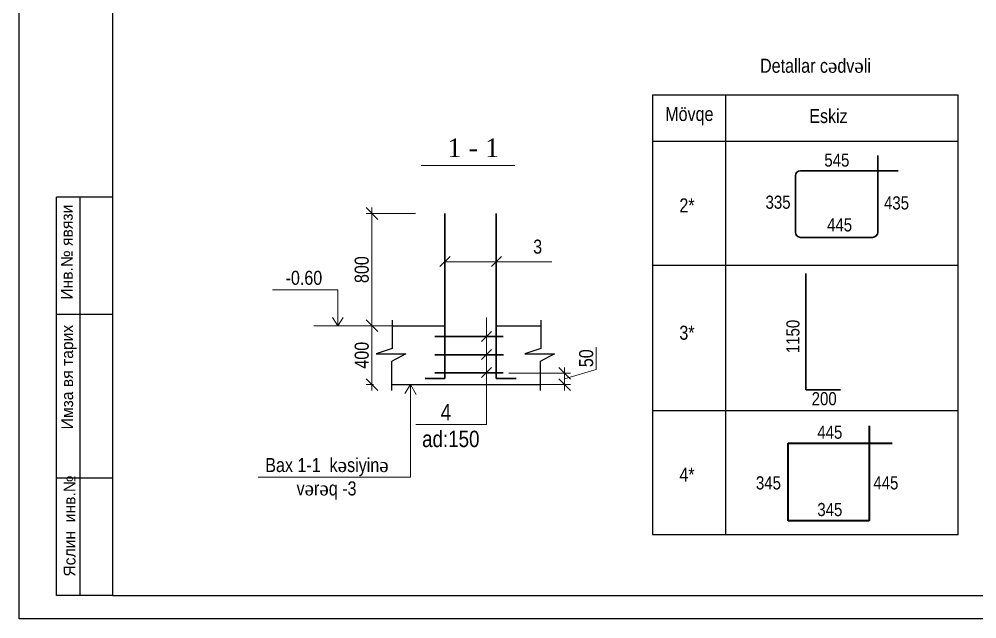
# Model space of a CAD drawing. Header units: millimetres. Extents: x 806395 to 1617731, y -246149 to 193681.
# Drawn here: x 1577450 to 1597919, y -90929 to -78108 of the extents above; entities that cross this region are included whole.
import ezdxf

# ---------------------------------------------------------------- set-up
doc = ezdxf.new("R2010")
doc.units = ezdxf.units.MM
doc.layers.add('арматура', color=142, linetype='Continuous', lineweight=40)
doc.layers.add('Х - диварлар.', color=31, linetype='Continuous', lineweight=25)
doc.styles.add('CP_ATTR', font='A3TI(LA).TTF')
doc.styles.add('style1', font='A3TI(LA).TTF', dxfattribs={"height": 400})
doc.styles.add('style6', font='ARIALN.TTF', dxfattribs={"height": 300})
doc.styles.add('Times New Roman', font='times.ttf')
doc.dimstyles.new('DIM_100', dxfattribs={"dimscale": 100, "dimtxt": 400, "dimasz": 2.5, "dimexe": 1.25, "dimexo": 0.625, "dimtad": 1, "dimdec": 0, "dimtxsty": 'style1', "dimblk": 'OBLIQUE', "dimcen": 2.5, "dimdle": 1.25, "dimclrd": 251, "dimclre": 251, "dimaunit": 1, "dimadec": 3, "dimazin": 0, "dimtfac": 1, "dimtdec": 0, "dimtmove": 1, "dimatfit": 3, "dimfxl": 1.25, "dimlwd": 13, "dimlwe": 5, "dimarcsym": 0})

# ---------------------------------------------------------------- blocks, each defined once
blk = doc.blocks.new('_Oblique')
at = {"color": 0, "linetype": 'ByBlock', "lineweight": -2}
blk.add_line((-0.5, -0.5), (0.5, 0.5), dxfattribs=at)
blk = doc.blocks.new('*D209')
at = {"color": 251, "linetype": 'ByBlock', "lineweight": 13, "ltscale": 15, "transparency": 16777216}
for p, q in [((1589785, -85596), (1589785, -85119)), ((1589107, -85552), (1589107, -86047)), ((1589107, -85799), (1589785, -85596))]:
    blk.add_line(p, q, dxfattribs=at)
at = {"color": 251, "lineweight": 5, "ltscale": 15, "transparency": 16777216}
for p, q in [((1587916, -85677), (1589232, -85677)), ((1587916, -85922), (1589232, -85922))]:
    blk.add_line(p, q, dxfattribs=at)
at = {"layer": 'Defpoints', "color": 0, "ltscale": 15, "transparency": 16777216}
for p in [(1587854, -85677), (1587854, -85922), (1589107, -85922)]:
    blk.add_point(p, dxfattribs=at)
at = {"color": 251, "lineweight": 13, "ltscale": 15, "transparency": 16777216, "xscale": 250, "yscale": 250, "zscale": 250}
for p, rotation in [((1589107, -85677), 90), ((1589107, -85922), 270)]:
    blk.add_blockref('_Oblique', p, dxfattribs=dict(at, rotation=rotation))
at = {"color": 0, "lineweight": 5, "ltscale": 15, "transparency": 16777216, "insert": (1589570, -85357), "char_height": 300, "attachment_point": 5, "rotation": 90, "style": 'style6'}
blk.add_mtext('50', dxfattribs=at)
blk = doc.blocks.new('*D226')
at = {"color": 251, "lineweight": 5, "transparency": 16777216}
for p, q in [((1585923, -82263), (1584864, -82263)), ((1585712, -84663), (1584864, -84663))]:
    blk.add_line(p, q, dxfattribs=at)
at = {"color": 251, "linetype": 'ByBlock', "lineweight": 13, "transparency": 16777216}
blk.add_line((1584989, -82138), (1584989, -84788), dxfattribs=at)
at = {"layer": 'Defpoints', "color": 0, "transparency": 16777216}
for p in [(1585986, -82263, -53), (1584989, -84663), (1585774, -84663, -53)]:
    blk.add_point(p, dxfattribs=at)
at = {"color": 251, "lineweight": 13, "transparency": 16777216, "xscale": 250, "yscale": 250, "zscale": 250}
for p, rotation in [((1584989, -82263), 90), ((1584989, -84663), 270)]:
    blk.add_blockref('_Oblique', p, dxfattribs=dict(at, rotation=rotation))
at = {"color": 0, "transparency": 16777216, "insert": (1584773, -83463), "char_height": 300, "attachment_point": 5, "rotation": 90, "style": 'style6'}
blk.add_mtext('800', dxfattribs=at)
blk = doc.blocks.new('*D227')
at = {"color": 251, "lineweight": 5, "transparency": 16777216}
for p, q in [((1585022, -84663), (1584864, -84663)), ((1585022, -85922), (1584864, -85922))]:
    blk.add_line(p, q, dxfattribs=at)
at = {"color": 251, "linetype": 'ByBlock', "lineweight": 13, "transparency": 16777216}
blk.add_line((1584989, -84538), (1584989, -86047), dxfattribs=at)
at = {"layer": 'Defpoints', "color": 0, "transparency": 16777216}
for p in [(1585084, -84663), (1584989, -85922), (1585084, -85922, -53)]:
    blk.add_point(p, dxfattribs=at)
at = {"color": 251, "lineweight": 13, "transparency": 16777216, "xscale": 250, "yscale": 250, "zscale": 250}
for p, rotation in [((1584989, -84663), 90), ((1584989, -85922), 270)]:
    blk.add_blockref('_Oblique', p, dxfattribs=dict(at, rotation=rotation))
at = {"color": 0, "transparency": 16777216, "insert": (1584773, -85293), "char_height": 300, "attachment_point": 5, "rotation": 90, "style": 'style6'}
blk.add_mtext('400', dxfattribs=at)
blk = doc.blocks.new('vververvg')
at = {"color": 1, "lineweight": 25}
blk.add_line((1575731, -50629), (1575731, -20955), dxfattribs=at)
at = {"color": 1, "lineweight": 25, "ltscale": 15}
blk.add_line((1577821, -50106), (1577821, -21476), dxfattribs=at)
at = {"lineweight": 25, "ltscale": 0.25}
for p, q in [((1576567, -50106), (1576567, -41225)), ((1577089, -50107), (1577089, -41225))]:
    blk.add_line(p, q, dxfattribs=at)
at = {"lineweight": 25}
for p, q in [((1577821, -41225), (1576567, -41225)), ((1577821, -43837), (1576567, -43837)), ((1577821, -47494), (1576567, -47494)), ((1577821, -50106), (1576567, -50106))]:
    blk.add_line(p, q, dxfattribs=at)
at = {"color": 0, "lineweight": 25, "ltscale": 15}
blk.add_line((1577821, -50106), (1617212, -50106), dxfattribs=at)
at = {"color": 0, "lineweight": 25}
blk.add_line((1617734, -50629), (1575731, -50629), dxfattribs=at)
at = {"lineweight": 25, "char_height": 261.21, "width": 6227.25, "attachment_point": 1, "rotation": 90, "style": 'CP_ATTR'}
for s, insert in [('\\pt3143;Инв.№ явязи', (1576664, -43510)), ('\\pt3143;Имза вя тарих', (1576673, -46404)), ('\\pt3143;Яслин  инв.№', (1576725, -49687))]:
    blk.add_mtext(s, dxfattribs=dict(at, insert=insert))

msp = doc.modelspace()

# ---------------------------------------------------------------- linework, layer by layer
at = {"color": 0, "ltscale": 3}
for p, q in [((1590989.623, -79724.61, -52.59), (1590989.623, -89124.065, -52.59)), ((1590989.623, -79724.61, -52.59), (1597516.29, -79724.61, -52.59)), ((1592552.956, -89124.065, -52.59), (1592552.956, -79724.61, -52.59)), ((1597516.29, -89124.065, -52.59), (1597516.29, -79724.61, -52.59)), ((1590989.623, -80717.943, -52.59), (1597516.29, -80717.943, -52.59)), ((1590989.623, -83367.943, -52.59), (1597516.29, -83367.943, -52.59)), ((1590989.623, -86474.065, -52.59), (1597516.29, -86474.065, -52.59)), ((1590989.623, -89124.065, -52.59), (1597516.29, -89124.065, -52.59))]:
    msp.add_line(p, q, dxfattribs=at)
at = {"color": 0, "lineweight": 30}
for p, q in [((1595801.549, -82663.083, -52.59), (1595801.549, -81026.438, -52.59)), ((1594040.072, -82663.083, -52.59), (1594040.072, -81460.21, -52.59)), ((1594150.072, -81350.21, -52.59), (1596238.239, -81350.21, -52.59)), ((1586549.152, -82263.402, -52.59), (1586549.152, -85788.443, -52.59)), ((1587647.589, -82263.402, -52.59), (1587647.589, -85788.443, -52.59)), ((1594150.072, -82773.083, -52.59), (1595691.549, -82773.083, -52.59)), ((1594264.474, -83546.539), (1594264.474, -86030.455)), ((1586331.798, -84895.089, -52.59), (1587797.742, -84895.089, -52.59)), ((1586332.893, -85281.724, -52.59), (1587798.837, -85281.724, -52.59)), ((1586331.798, -85668.493, -52.59), (1587797.742, -85668.493, -52.59)), ((1586126.455, -85788.443, -52.59), (1586549.152, -85788.443, -52.59)), ((1587647.589, -85788.443, -52.59), (1588070.286, -85788.443, -52.59)), ((1594264.474, -86030.455), (1595002.78, -86030.455))]:
    msp.add_line(p, q, dxfattribs=at)
at = {"color": 0, "lineweight": 13}
for p, q in [((1586661.773, -83182.676, -105.181), (1586444.556, -83398.476, -105.181)), ((1588834.473, -83294.563, -105.181), (1586549.152, -83294.563, -105.181)), ((1587760.211, -83182.676, -105.181), (1587542.993, -83398.476, -105.181)), ((1584260.809, -84663.402, -52.59), (1584260.809, -83895.72, -52.59)), ((1587435.895, -84489.113, -52.59), (1587435.895, -86774.767, -52.59)), ((1587548.517, -84783.201, -52.59), (1587331.299, -84999.002, -52.59)), ((1587548.517, -85169.837, -52.59), (1587331.299, -85385.637, -52.59)), ((1587548.517, -85556.606, -52.59), (1587331.299, -85772.407, -52.59)), ((1585926.547, -86774.767, -52.59), (1587435.895, -86774.767, -52.59))]:
    msp.add_line(p, q, dxfattribs=at)
at = {"color": 7, "lineweight": 13}
msp.add_line((1584260.809, -83895.72, -52.59), (1582864.985, -83895.72, -52.59), dxfattribs=at)
at = {"color": 0, "lineweight": 0}
msp.add_line((1585605.27, -84663.402, -52.59), (1583749.364, -84663.402, -52.59), dxfattribs=at)
at = {"ltscale": 3}
for p, q in [((1585421.877, -84543.248, -52.59), (1585421.877, -85149.109, -52.59)), ((1585421.877, -84663.402, -52.59), (1586549.152, -84663.402, -52.59)), ((1587647.589, -84663.402, -52.59), (1588599.713, -84663.402, -52.59)), ((1588599.713, -84543.248, -52.59), (1588599.713, -85149.109, -52.59)), ((1585421.877, -85149.109, -52.59), (1585078.363, -85260.746, -52.59)), ((1588599.713, -85149.109, -52.59), (1588256.199, -85260.746, -52.59)), ((1585078.363, -85260.746, -52.59), (1585717.3, -85260.746, -52.59)), ((1585717.3, -85260.746, -52.59), (1585405.748, -85424.336, -52.59)), ((1588256.199, -85260.746, -52.59), (1588895.136, -85260.746, -52.59)), ((1588895.136, -85260.746, -52.59), (1588583.584, -85424.336, -52.59)), ((1585405.748, -85424.336, -52.59), (1585405.748, -86047.043, -52.59)), ((1588583.584, -85424.336, -52.59), (1588583.584, -86047.043, -52.59)), ((1585405.748, -85921.637, -52.59), (1588583.584, -85921.637, -52.59))]:
    msp.add_line(p, q, dxfattribs=at)
at = {"color": 0, "lineweight": 13, "ltscale": 15}
for p, q in [((1585812.881, -85921.637, -52.59), (1585693.37, -86112.382, -52.59)), ((1585812.881, -85921.637, -52.59), (1585812.881, -87898.7, -52.59)), ((1585812.881, -85921.637, -52.59), (1585934.307, -86135.016, -52.59)), ((1582560.82, -87898.7, -52.59), (1585812.881, -87898.7, -52.59))]:
    msp.add_line(p, q, dxfattribs=at)
at = {"lineweight": 35}
for p, q in [((1595619.862, -86802.091, -52.59), (1595619.862, -88830.09, -52.59)), ((1593885.372, -87171.727, -52.59), (1596108.028, -87171.727, -52.59)), ((1593885.372, -88830.09, -52.59), (1593885.372, -87171.727, -52.59)), ((1595619.862, -88830.09, -52.59), (1593885.372, -88830.09, -52.59))]:
    msp.add_line(p, q, dxfattribs=at)
at = {"color": 7, "lineweight": 13, "ltscale": 15, "elevation": -52.59}
for points in [[(1584260.809, -84663.402), (1584149.927, -84483.927)], [(1584260.809, -84663.402), (1584371.69, -84483.927)]]:
    msp.add_lwpolyline(points, dxfattribs=at)
at = {"color": 0, "lineweight": 30}
for centre, start, end in [((1594150.072, -81460.21, -52.59), 90, 180), ((1594150.072, -82663.083, -52.59), 180, 270), ((1595691.549, -82663.083, -52.59), 270, 0)]:
    msp.add_arc(centre, 110, start, end, dxfattribs=at)
at = {"layer": 'арматура', "color": 7, "lineweight": 15}
msp.add_line((1586045.796, -81238.536, -105.181), (1588045.796, -81238.536, -105.181), dxfattribs=at)

# ---------------------------------------------------------------- block references
at = {"xscale": 0.9585492227979274, "yscale": 0.9585492227979274, "zscale": 0.9585492227979274}
msp.add_blockref('vververvg', (67033.924, -42398.685), dxfattribs=at)

# ---------------------------------------------------------------- texts
at = {"color": 0, "lineweight": 0, "insert": (1593285.73, -78953.643, -52.59), "char_height": 300, "width": 16391.5823, "attachment_point": 1, "style": 'style6'}
msp.add_mtext('{\\fArial Narrow|b0|i0|c238|p34;Detallar c\\fTimes New Roman|b0|i0|c238|p18;ə\\fArial Narrow|b0|i0|c238|p34;dv\\fTimes New Roman|b0|i0|c238|p18;ə\\fArial Narrow|b0|i0|c238|p34;li}', dxfattribs=at)
at = {"color": 0, "lineweight": 0, "attachment_point": 5, "style": 'style6'}
for s, insert, char_height in [('{\\fArial Narrow|b0|i0|c238|p34;Mövqe}', (1591774.191, -80180.271, -52.59), 300), ('{\\fArial Narrow|b0|i0|c238|p34;Eskiz}', (1594748.152, -80180.271, -52.59), 300), ('545', (1594926.862, -81122.213, -52.59), 280), ('          2{\\fArial Narrow|b0|i0|c238|p34;*} ', (1591245.911, -82089.636, -52.59), 300), ('335', (1593670.164, -82022.787, -52.59), 280), ('435', (1596202.262, -82038.118, -52.59), 280), ('445', (1594985.119, -82507.461, -52.59), 280), ('          3{\\fArial Narrow|b0|i0|c238|p34;*} ', (1591245.911, -84813.653, -52.59), 300), ('200', (1594655.95, -86224.314, -52.59), 280), ('ad:{\\fArial Narrow|b0|i0|c238|p34;15}0', (1586675.519, -87083.899, -52.59), 350), ('4{\\fArial Narrow|b0|i0|c238|p34;4}5', (1594776.488, -86939.388, -52.59), 280), ('          4{\\fArial Narrow|b0|i0|c238|p34;*} ', (1591245.911, -87845.757, -52.59), 300), ('3{\\fArial Narrow|b0|i0|c238|p34;4}5', (1593464.538, -88023.319, -105.181), 280), ('4{\\fArial Narrow|b0|i0|c238|p34;4}5', (1595974.508, -88023.319, -105.181), 280), ('3{\\fArial Narrow|b0|i0|c238|p34;4}5', (1594776.488, -88593.652, -105.181), 280)]:
    msp.add_mtext(s, dxfattribs=dict(at, insert=insert, char_height=char_height))
at = {"color": 0, "linetype": 'ByBlock', "lineweight": 0, "width": 1699.2, "attachment_point": 1, "style": 'style6'}
for s, insert, char_height in [('3', (1588435.535, -82821.401, -105.181), 300), ('4', (1586458.826, -86334.877, -52.59), 350)]:
    msp.add_mtext(s, dxfattribs=dict(at, insert=insert, char_height=char_height))
at = {"lineweight": 9, "insert": (1583144.189, -83487.964, -52.59), "char_height": 300, "width": 18487.82211, "attachment_point": 1, "style": 'style6'}
msp.add_mtext('-{\\fArial Narrow|b0|i0|c238|p34;0}.{\\fArial Narrow|b0|i0|c238|p34;6}0', dxfattribs=at)
at = {"color": 0, "lineweight": 0, "insert": (1593989.261, -84892.123, -52.59), "char_height": 280, "attachment_point": 5, "rotation": 90, "style": 'style6'}
msp.add_mtext('1150', dxfattribs=at)
at = {"color": 7, "linetype": 'ByBlock', "ltscale": 20, "insert": (1582710.563, -87489.693, -52.59), "char_height": 300, "width": 8533.33235, "attachment_point": 1, "style": 'style6'}
msp.add_mtext('{\\fArial Narrow|b0|i0|c238|p34;Bax 1-1\\C256; \\C7; k\\fTimes New Roman|b0|i0|c238|p18;ə\\fArial Narrow|b0|i0|c238|p34;siyin\\fTimes New Roman|b0|i0|c238|p18;ə\\fArial Narrow|b0|i0|c238|p34;\\P       v\\fTimes New Roman|b0|i0|c238|p18;ə\\fArial Narrow|b0|i0|c238|p34;r\\fTimes New Roman|b0|i0|c238|p18;ə\\fArial Narrow|b0|i0|c238|p34;q -3}', dxfattribs=at)
at = {"layer": 'Х - диварлар.', "color": 7, "style": 'Times New Roman'}
msp.add_text('1 - 1', height=400, dxfattribs=at).set_placement((1586602.342, -81058.146, -105.181))

# ---------------------------------------------------------------- dimensions: what is measured, and where the dimension line sits
for base, p1, p2, text, picture, middle in [((1584988.763, -84663.402), (1585985.514, -82263.402, -52.59), (1585774.211, -84663.402, -52.59), '800', '*D226', (1584773.091, -83463.402)), ((1584988.763, -85921.637), (1585084.328, -84663.402), (1585084.328, -85921.637, -52.59), '400', '*D227', (1584773.091, -85292.519))]:
    dim = msp.add_linear_dim(base=base, p1=p1, p2=p2, angle=90, text=text, dimstyle='DIM_100', override={"dimtxsty": 'style6'})
    dim.commit()
    dim.dimension.update_dxf_attribs({"geometry": picture, "text_midpoint": middle})
at = {"color": 0, "lineweight": 5, "ltscale": 15}
dim = msp.add_linear_dim(base=(1589107.049, -85921.637, -52.59), p1=(1587853.827, -85676.683, -52.59), p2=(1587853.827, -85921.637, -52.59), angle=90, text='50', dimstyle='DIM_100', override={"dimtxsty": 'style6'}, dxfattribs=at)
dim.commit()
dim.dimension.update_dxf_attribs({"geometry": '*D209', "text_midpoint": (1589569.643, -85533.18, -52.59)})

doc.saveas('drawing.dxf')
